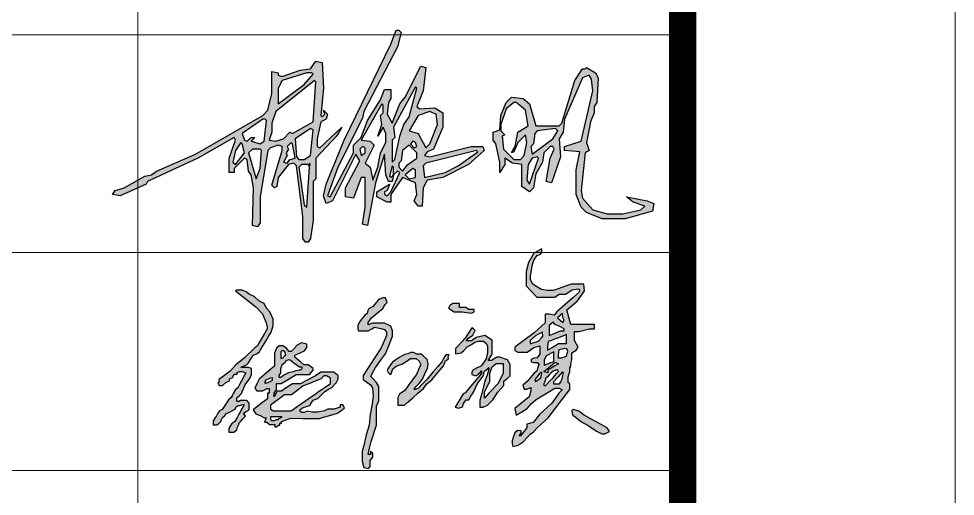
# Model space of a CAD drawing. Header units: millimetres. Extents: x 53009415 to 54059915, y 20499171 to 20796171.
# Drawn here: x 53622732 to 53639915, y 20547697 to 20556466 of the extents above; entities that cross this region are included whole.
import ezdxf

# ---------------------------------------------------------------- set-up
doc = ezdxf.new("R2010")
doc.units = ezdxf.units.MM
doc.header["$LTSCALE"] = 1000
doc.layers.add('PUB_TITLE', color=7, linetype='Continuous', lineweight=20)
doc.layers.add('ROAD', color=2, linetype='Continuous')

# ---------------------------------------------------------------- blocks, each defined once
blk = doc.blocks.new('a1')
at = {"layer": 'PUB_TITLE'}
for p, q in [((50499410, 18560730), (50505410, 18560730)), ((50499410, 18559930), (50505410, 18559930)), ((50499410, 18559130), (50505410, 18559130))]:
    blk.add_line(p, q, dxfattribs=at)
for points in [[(50422310, 18549330), (50506410, 18549330), (50506410, 18608730), (50422310, 18608730)], [(50499410, 18550330), (50505410, 18550330), (50505410, 18607730), (50499410, 18607730)]]:
    blk.add_lwpolyline(points, close=True, dxfattribs=at)
at = {"layer": 'PUB_TITLE', "const_width": 100}
blk.add_lwpolyline([(50424810, 18550330), (50505410, 18550330), (50505410, 18607730), (50424810, 18607730)], close=True, dxfattribs=at)
at = {"layer": 'PUB_TITLE'}
blk.add_lwpolyline([(50503410, 18556730), (50503410, 18562330)], dxfattribs=at)
blk = doc.blocks.new('A$C47DD32BA')
at = {"linetype": 'Continuous'}
h = blk.add_hatch(color=0, dxfattribs=at)
h.dxf.hatch_style = 1
h.paths.add_polyline_path([(179, 79), (165, 45), (163, 36), (165, 30), (170, 32), (188, 68), (191, 63), (180, 42), (180, 35), (186, 34), (192, 50), (195, 50), (195, 27), (193, 14), (197, 13), (203, 46), (210, 68), (211, 52), (213, 47), (216, 47), (217, 52), (215, 50), (214, 51), (216, 59), (217, 58), (217, 52), (220, 55), (222, 54), (215, 39), (212, 36), (210, 37), (210, 39), (212, 40), (214, 45), (204, 39), (204, 35), (212, 31), (215, 31), (215, 37), (224, 50), (234, 46), (235, 37), (233, 32), (236, 28), (239, 28), (240, 42), (243, 48), (255, 50), (275, 60), (287, 71), (286, 74), (277, 74), (245, 66), (241, 67), (243, 70), (248, 72), (255, 89), (255, 100), (249, 104), (237, 103), (235, 105), (240, 117), (242, 135), (238, 136), (226, 112), (222, 107), (216, 92), (212, 99), (213, 108), (215, 111), (215, 118), (210, 118), (207, 110), (197, 94), (192, 81), (186, 75), (186, 69), (168, 35), (166, 36), (174, 58), (193, 96), (194, 101), (220, 151), (223, 162), (221, 164), (219, 164), (215, 153)])
h.paths.add_polyline_path([(208, 107), (209, 106), (209, 100), (207, 98), (208, 91), (205, 82), (209, 89), (211, 84), (211, 77), (207, 69), (205, 58), (201, 48), (199, 58), (195, 61), (202, 75), (199, 78), (192, 79)], flags=16)
h.paths.add_polyline_path([(234, 120), (235, 119), (229, 97), (225, 91), (222, 82), (218, 64), (216, 62), (216, 79), (218, 81), (217, 89)], flags=16)
h.paths.add_polyline_path([(236, 98), (245, 101), (247, 100), (250, 99), (251, 91), (245, 76), (242, 73), (236, 84), (229, 86)], flags=16)
h.paths.add_polyline_path([(193, 74), (195, 73), (195, 69), (192, 67), (191, 72)], flags=16)
h.paths.add_polyline_path([(232, 78), (234, 77), (235, 74), (233, 73), (230, 76)], flags=16)
h.paths.add_polyline_path([(229, 75), (230, 74), (235, 69), (235, 65), (228, 60), (224, 55), (221, 58), (221, 61), (223, 63), (224, 71)], flags=16)
h.paths.add_polyline_path([(232, 57), (234, 56), (234, 50), (229, 49), (226, 52)], flags=16)
h.paths.add_polyline_path([(242, 61), (281, 71), (282, 70), (267, 59), (257, 54), (241, 50), (240, 59)], flags=16)
h = blk.add_hatch(color=0, dxfattribs=at)
h.dxf.hatch_style = 1
h.paths.add_polyline_path([(123, 115), (120, 102), (116, 98), (64, 68), (34, 55), (30, 52), (25, 51), (9, 42), (2, 40), (0, 37), (6, 36), (26, 45), (27, 47), (66, 65), (94, 81), (95, 79), (90, 65), (90, 54), (94, 54), (94, 57), (102, 65), (104, 64), (105, 55), (107, 52), (109, 42), (108, 13), (112, 12), (114, 15), (114, 35), (120, 71), (122, 73), (128, 75), (131, 74), (131, 71), (123, 44), (125, 42), (127, 43), (128, 50), (136, 60), (140, 61), (142, 59), (147, 20), (147, 3), (149, 0), (151, 0), (153, 3), (155, 17), (155, 47), (157, 49), (157, 65), (173, 82), (177, 89), (160, 73), (158, 74), (158, 80), (161, 93), (165, 95), (166, 99), (163, 102), (164, 99), (162, 97), (161, 98), (163, 119), (162, 139), (157, 140), (153, 134), (145, 133), (131, 128), (128, 129), (128, 131), (123, 132)])
h.paths.add_polyline_path([(128, 119), (131, 125), (150, 131), (154, 131), (155, 130), (148, 122), (128, 107)], flags=16)
h.paths.add_polyline_path([(156, 125), (157, 124), (155, 93), (139, 84), (137, 85), (132, 80), (126, 78), (121, 79), (123, 85), (123, 92), (126, 101)], flags=16)
h.paths.add_polyline_path([(118, 95), (119, 94), (117, 78), (114, 76), (107, 78), (110, 81), (107, 81), (104, 78), (102, 79), (100, 84), (116, 95)], flags=16)
h.paths.add_polyline_path([(153, 88), (155, 87), (153, 67), (148, 64), (144, 64), (142, 66), (141, 80)], flags=16)
h.paths.add_polyline_path([(138, 77), (139, 76), (141, 65), (137, 64), (135, 61), (132, 62), (135, 67), (134, 69), (136, 72), (135, 74)], flags=16)
h.paths.add_polyline_path([(114, 72), (115, 71), (114, 57), (111, 49), (105, 69), (108, 72)], flags=16)
h.paths.add_polyline_path([(99, 77), (100, 76), (102, 69), (95, 60), (93, 62), (95, 71)], flags=16)
h.paths.add_polyline_path([(146, 60), (151, 60), (152, 58), (150, 27), (148, 29), (144, 58)], flags=16)
h.paths.add_polyline_path([(152, 61), (153, 60), (152, 59)], flags=16)
h = blk.add_hatch(color=0, dxfattribs=at)
h.dxf.hatch_style = 1
h.paths.add_polyline_path([(322, 107), (317, 111), (308, 112), (304, 108), (300, 98), (299, 87), (294, 85), (294, 79), (296, 76), (299, 62), (299, 54), (303, 60), (303, 65), (309, 61), (316, 60), (316, 43), (322, 39), (325, 42), (327, 53), (332, 62), (333, 69), (338, 74), (340, 74), (341, 72), (338, 65), (335, 47), (339, 46), (346, 66), (345, 80), (348, 85), (349, 95), (363, 127), (368, 129), (370, 126), (371, 117), (362, 78), (349, 74), (349, 71), (361, 70), (358, 56), (358, 37), (362, 27), (366, 23), (378, 18), (396, 18), (417, 24), (418, 30), (413, 32), (397, 35), (402, 31), (411, 28), (408, 25), (394, 22), (382, 22), (371, 25), (363, 34), (362, 40), (365, 69), (368, 71), (366, 77), (369, 93), (372, 100), (372, 105), (374, 108), (375, 127), (373, 131), (366, 135), (365, 134), (363, 134), (357, 125), (347, 92), (345, 90), (327, 90)])
h.paths.add_polyline_path([(321, 90), (313, 85), (311, 74), (308, 69), (310, 70), (313, 77), (319, 83), (320, 77), (318, 67), (315, 64), (310, 64), (302, 72), (301, 82), (303, 83), (300, 86), (300, 91), (304, 103), (310, 108), (312, 108), (313, 107), (319, 102)], flags=16)
h.paths.add_polyline_path([(328, 86), (342, 88), (343, 87), (344, 86), (340, 80), (324, 68), (323, 74), (325, 76), (326, 84)], flags=16)
h.paths.add_polyline_path([(328, 66), (329, 65), (322, 45), (320, 48), (321, 60), (324, 65)], flags=16)
at = {"color": 0, "linetype": 'Continuous', "elevation": -2147483648}
for points in [[(219, 164), (221, 164), (223, 162), (220, 151), (194, 101), (193, 96), (174, 58), (166, 36), (168, 35), (186, 69), (186, 75), (192, 81), (197, 94), (207, 110), (210, 118), (215, 118), (215, 111), (213, 108), (212, 99), (216, 92), (222, 107), (226, 112), (238, 136), (242, 135), (240, 117), (235, 105), (237, 103), (249, 104), (255, 100), (255, 89), (248, 72), (243, 70), (241, 67), (245, 66), (277, 74), (286, 74), (287, 71), (275, 60), (255, 50), (243, 48), (240, 42), (239, 28), (236, 28), (233, 32), (235, 37), (234, 46), (224, 50), (215, 37), (215, 31), (212, 31), (204, 35), (204, 39), (214, 45), (212, 40), (210, 39), (210, 37), (212, 36), (215, 39), (222, 54), (220, 55), (217, 52), (216, 47), (213, 47), (211, 52), (210, 68), (203, 46), (197, 13), (193, 14), (195, 27), (195, 50), (192, 50), (186, 34), (180, 35), (180, 42), (191, 63), (188, 68), (170, 32), (165, 30), (163, 36), (165, 45), (179, 79), (215, 153), (219, 164)], [(157, 140), (162, 139), (163, 119), (161, 98), (162, 97), (164, 99), (163, 102), (166, 99), (165, 95), (161, 93), (158, 80), (158, 74), (160, 73), (177, 89), (173, 82), (157, 65), (157, 49), (155, 47), (155, 17), (153, 3), (151, 0), (149, 0), (147, 3), (147, 20), (142, 59), (140, 61), (136, 60), (128, 50), (127, 43), (125, 42), (123, 44), (131, 71), (131, 74), (128, 75), (122, 73), (120, 71), (114, 35), (114, 15), (112, 12), (108, 13), (109, 42), (107, 52), (105, 55), (104, 64), (102, 65), (94, 57), (94, 54), (90, 54), (90, 65), (95, 79), (94, 81), (66, 65), (27, 47), (26, 45), (6, 36), (0, 37), (2, 40), (9, 42), (25, 51), (30, 52), (34, 55), (64, 68), (116, 98), (120, 102), (123, 115), (123, 132), (128, 131), (128, 129), (131, 128), (145, 133), (153, 134), (157, 140)], [(155, 130), (154, 131), (150, 131), (131, 125), (128, 119), (128, 107), (148, 122), (155, 130)], [(363, 134), (365, 134), (366, 135), (373, 131), (375, 127), (374, 108), (372, 105), (372, 100), (369, 93), (366, 77), (368, 71), (365, 69), (362, 40), (363, 34), (371, 25), (382, 22), (394, 22), (408, 25), (411, 28), (402, 31), (397, 35), (413, 32), (418, 30), (417, 24), (396, 18), (378, 18), (366, 23), (362, 27), (358, 37), (358, 56), (361, 70), (349, 71), (349, 74), (362, 78), (371, 117), (370, 126), (368, 129), (363, 127), (349, 95), (348, 85), (345, 80), (346, 66), (339, 46), (335, 47), (338, 65), (341, 72), (340, 74), (338, 74), (333, 69), (332, 62), (327, 53), (325, 42), (322, 39), (316, 43), (316, 60), (309, 61), (303, 65), (303, 60), (299, 54), (299, 62), (296, 76), (294, 79), (294, 85), (299, 87), (300, 98), (304, 108), (308, 112), (317, 111), (322, 107), (327, 90), (345, 90), (347, 92), (357, 125), (363, 134)], [(157, 124), (156, 125), (126, 101), (123, 92), (123, 85), (121, 79), (126, 78), (132, 80), (137, 85), (139, 84), (155, 93), (157, 124)], [(235, 119), (234, 120), (217, 89), (218, 81), (216, 79), (216, 62), (218, 64), (222, 82), (225, 91), (229, 97), (235, 119)], [(209, 106), (208, 107), (192, 79), (199, 78), (202, 75), (195, 61), (199, 58), (201, 48), (205, 58), (207, 69), (211, 77), (211, 84), (209, 89), (205, 82), (208, 91), (207, 98), (209, 100), (209, 106)], [(313, 107), (312, 108), (310, 108), (304, 103), (300, 91), (300, 86), (303, 83), (301, 82), (302, 72), (310, 64), (315, 64), (318, 67), (320, 77), (319, 83), (313, 77), (310, 70), (308, 69), (311, 74), (313, 85), (321, 90), (319, 102), (313, 107)], [(119, 94), (118, 95), (116, 95), (100, 84), (102, 79), (104, 78), (107, 81), (110, 81), (107, 78), (114, 76), (117, 78), (119, 94)], [(247, 100), (245, 101), (236, 98), (229, 86), (236, 84), (242, 73), (245, 76), (251, 91), (250, 99), (247, 100)], [(155, 87), (153, 88), (141, 80), (142, 66), (144, 64), (148, 64), (153, 67), (155, 87)], [(343, 87), (342, 88), (328, 86), (326, 84), (325, 76), (323, 74), (324, 68), (340, 80), (344, 86), (343, 87)], [(100, 76), (99, 77), (95, 71), (93, 62), (95, 60), (102, 69), (100, 76)], [(139, 76), (138, 77), (135, 74), (136, 72), (134, 69), (135, 67), (132, 62), (135, 61), (137, 64), (141, 65), (139, 76)], [(195, 73), (193, 74), (191, 72), (192, 67), (195, 69), (195, 73)], [(230, 74), (229, 75), (224, 71), (223, 63), (221, 61), (221, 58), (224, 55), (228, 60), (235, 65), (235, 69), (230, 74)], [(234, 77), (232, 78), (230, 76), (233, 73), (235, 74), (234, 77)], [(115, 71), (114, 72), (108, 72), (105, 69), (111, 49), (114, 57), (115, 71)], [(282, 70), (281, 71), (242, 61), (240, 59), (241, 50), (257, 54), (267, 59), (282, 70)], [(329, 65), (328, 66), (324, 65), (321, 60), (320, 48), (322, 45), (329, 65)], [(152, 58), (151, 60), (146, 60), (144, 58), (148, 29), (150, 27), (152, 58)], [(153, 60), (152, 61), (152, 59), (153, 60)], [(217, 58), (216, 59), (214, 51), (215, 50), (217, 52), (217, 58)], [(234, 56), (232, 57), (226, 52), (229, 49), (234, 50), (234, 56)]]:
    blk.add_lwpolyline(points, dxfattribs=at)
blk = doc.blocks.new('ASDQWEQWE')
h = blk.add_hatch(color=256)
h.dxf.hatch_style = 1
h.paths.add_polyline_path([(-42173, 98013), (-41742, 98128), (-41742, 97946), (-41742, 97524), (-41924, 97246), (-42190, 97231), (-42383, 97134), (-42383, 96965), (-42208, 96899), (-41912, 96899), (-41810, 96766), (-41882, 96537), (-41969, 96262), (-42160, 96133), (-42450, 95783), (-42673, 95514), (-42993, 95244), (-42897, 94943), (-42697, 94943), (-42390, 95063), (-42390, 94822), (-42510, 94388), (-43566, 93531), (-43482, 93034), (-43060, 93282), (-42655, 93519), (-42348, 93885), (-42004, 94186), (-41441, 94526), (-40960, 94817), (-40628, 95017), (-40313, 95017), (-40090, 94912), (-40319, 94671), (-40868, 93911), (-41761, 93094), (-42224, 92505), (-42688, 92380), (-42688, 92110), (-43148, 91533), (-43242, 91533), (-43110, 91716), (-43110, 91890), (-43383, 91917), (-43573, 91754), (-43690, 91401), (-43776, 91145), (-43776, 90926), (-43717, 90729), (-43337, 90839), (-42950, 91082), (-42643, 91431), (-42457, 91641), (-42206, 91818), (-41902, 92125), (-41137, 92846), (-40566, 93586), (-40102, 94188), (-39535, 94923), (-39535, 95342), (-39655, 95451), (-39655, 95845), (-39545, 96254), (-39545, 96527), (-39454, 96637), (-39454, 96800), (-39381, 97092), (-39381, 97413), (-39381, 97608), (-39077, 97802), (-38926, 98026), (-39184, 98525), (-39184, 98972), (-39184, 99176), (-38844, 99176), (-38086, 99389), (-37736, 99389), (-37736, 99710), (-38387, 99710), (-39125, 99710), (-39465, 99710), (-39611, 100234), (-39764, 100785), (-39349, 101127), (-38977, 101433), (-38610, 101953), (-38463, 102161), (-38506, 102650), (-38829, 102650), (-39078, 102650), (-39414, 102650), (-39846, 102504), (-40392, 102320), (-40757, 102197), (-41180, 102197), (-41625, 102267), (-41912, 102443), (-42258, 102657), (-42411, 102979), (-42411, 103265), (-42344, 103692), (-42294, 104011), (-42177, 104417), (-42074, 104580), (-41923, 104759), (-41686, 104867), (-41609, 104966), (-41601, 105136), (-41585, 105251), (-42176, 104948), (-42570, 104251), (-42752, 103585), (-42752, 102949), (-42752, 102540), (-42433, 102206), (-41946, 101697), (-41388, 101697), (-40645, 101697), (-40312, 101934), (-39857, 101934), (-39357, 102252), (-38916, 102313), (-38834, 102264), (-38834, 102163), (-38911, 102029), (-39325, 101663), (-39690, 101341), (-40498, 100627), (-40687, 100385), (-41046, 100463), (-41346, 100463), (-41346, 100038), (-41346, 99810), (-42164, 99087), (-43574, 98022), (-43574, 97783), (-43344, 97677), (-42672, 97677)])
h.paths.add_polyline_path([(-42436, 98282), (-42436, 98534), (-42036, 98902), (-41531, 99134), (-41518, 98851), (-41626, 98724), (-41827, 98485), (-42215, 98356)], flags=16)
h.paths.add_polyline_path([(-41186, 98085), (-41120, 98455), (-40886, 98528), (-40661, 98615), (-40441, 98700), (-40118, 98825), (-39781, 98956), (-39781, 98771), (-39781, 98294), (-39955, 98294), (-40357, 98294), (-40837, 98009), (-41186, 97802)], flags=16)
h.paths.add_polyline_path([(-41266, 97407), (-40703, 97689), (-40703, 97302), (-40703, 96985), (-41424, 96722), (-41424, 97091)], flags=16)
h.paths.add_polyline_path([(-41057, 98882), (-41057, 99019), (-41057, 99618), (-40763, 99881), (-40607, 99708), (-40279, 99544), (-39963, 99387), (-39963, 99223), (-40214, 99223), (-40563, 99082)], flags=16)
h.paths.add_polyline_path([(-41606, 96189), (-41580, 96146), (-41603, 95987), (-41674, 95803), (-41858, 95625), (-42062, 95517), (-42106, 95659), (-41960, 95835), (-41779, 96053)], flags=16)
h.paths.add_polyline_path([(-40964, 96643), (-40605, 96927), (-40366, 96800), (-40626, 96654), (-40897, 96501), (-41145, 96360), (-41145, 96147), (-41449, 96259)], flags=16)
h.paths.add_polyline_path([(-40354, 97834), (-40105, 97897), (-39923, 97946), (-39750, 97916), (-39692, 97741), (-39742, 97557), (-39791, 97375), (-39921, 97324), (-40135, 97239), (-40382, 97239), (-40382, 97475)], flags=16)
h.paths.add_polyline_path([(-40771, 96276), (-40591, 96348), (-40416, 96348), (-40362, 96249), (-40504, 96112), (-40627, 95956), (-40792, 95750), (-41001, 95550), (-41209, 95350), (-41318, 95213), (-41422, 95213), (-41472, 95283), (-41369, 95488), (-41296, 95757), (-41211, 95836), (-41056, 95991), (-40901, 96146)], flags=16)
h.paths.add_polyline_path([(-40441, 100190), (-40084, 100513), (-40051, 100224), (-39977, 100076), (-39977, 99949), (-40085, 99876), (-40266, 100036)], flags=16)
h.paths.add_polyline_path([(-40062, 96220), (-39992, 96139), (-40041, 95956), (-40124, 95644), (-40205, 95493), (-40282, 95349), (-40483, 95343), (-40724, 95336), (-40724, 95487), (-40390, 95856)], flags=16)
h = blk.add_hatch(color=256)
h.dxf.hatch_style = 1
h.paths.add_polyline_path([(-62573, 100987), (-62086, 100491), (-61813, 99832), (-61761, 99515), (-61761, 99370), (-61939, 99034), (-62116, 98733), (-62289, 98439), (-62489, 98099), (-62620, 98017), (-63413, 97248), (-64053, 96739), (-64460, 96274), (-64945, 95913), (-65292, 95656), (-65292, 95422), (-65371, 95422), (-65266, 95225), (-65024, 95225), (-64775, 95435), (-64519, 95560), (-64519, 95704), (-64257, 95809), (-64246, 95908), (-64147, 96056), (-63958, 96056), (-63958, 96179), (-63781, 96240), (-63575, 96240), (-63432, 96191), (-63317, 96152), (-63399, 96056), (-63489, 95834), (-63781, 95294), (-63910, 95057), (-64069, 94920), (-64238, 94620), (-64326, 94463), (-64403, 94326), (-64575, 94159), (-64950, 93591), (-65041, 93452), (-65242, 93349), (-65377, 93184), (-65464, 92987), (-65599, 92827), (-65706, 92621), (-65706, 92490), (-65706, 92326), (-65455, 92326), (-65295, 92416), (-65151, 92564), (-65090, 92712), (-65020, 92879), (-64868, 93024), (-64728, 93157), (-64510, 93271), (-64253, 93405), (-64094, 93488), (-64021, 93653), (-63881, 93743), (-63745, 93743), (-63610, 93788), (-63512, 93821), (-63437, 93821), (-63515, 93677), (-63626, 93474), (-63741, 93263), (-63827, 93105), (-63957, 92870), (-64121, 92571), (-64345, 92429), (-64465, 92236), (-64574, 92060), (-64574, 91791), (-64405, 91791), (-64199, 91791), (-63987, 91957), (-63914, 92156), (-63863, 92295), (-63797, 92475), (-63668, 92614), (-63551, 92741), (-63427, 92875), (-63343, 92966), (-63475, 93185), (-63290, 93304), (-63073, 93443), (-63073, 93930), (-63249, 94129), (-63448, 94129), (-63703, 94128), (-63811, 94034), (-63965, 94034), (-63965, 94148), (-63965, 94303), (-63784, 94484), (-63639, 94629), (-63461, 95042), (-63364, 95267), (-63008, 95780), (-62906, 96053), (-62906, 96277), (-62906, 96462), (-63113, 96534), (-63324, 96534), (-63581, 96534), (-63682, 96534), (-63598, 96597), (-63265, 96732), (-63121, 96888), (-62893, 97248), (-62764, 97451), (-62535, 97534), (-62324, 97665), (-62202, 97884), (-61851, 98478), (-61646, 98826), (-61464, 99133), (-61298, 99597), (-61298, 100102), (-61555, 100624), (-61818, 100934), (-61980, 101244), (-62371, 101439), (-62708, 101763), (-63079, 101918), (-63288, 102087), (-63592, 102228), (-63862, 102228), (-63990, 102228), (-64073, 102160)])
h = blk.add_hatch(color=256)
h.dxf.hatch_style = 1
h.paths.add_polyline_path([(-53568, 101540), (-53734, 101333), (-53992, 101010), (-54345, 100830), (-54410, 100509), (-54586, 100374), (-54892, 99996), (-55099, 99639), (-55099, 99416), (-55037, 99240), (-54576, 99240), (-54327, 99240), (-54078, 99383), (-53875, 99500), (-53400, 99399), (-53126, 99341), (-52990, 99130), (-52990, 98897), (-53373, 97990), (-53839, 97275), (-54708, 95943), (-54708, 95655), (-54156, 95279), (-54022, 95044), (-53978, 94446), (-54057, 93730), (-54198, 93092), (-54256, 92295), (-54481, 91590), (-54666, 90823), (-54776, 90365), (-54776, 89660), (-54657, 89208), (-54314, 89116), (-54188, 89259), (-54188, 89509), (-54188, 89702), (-53988, 89953), (-53988, 90229), (-54155, 90363), (-54172, 90154), (-54331, 90154), (-54230, 90605), (-54119, 91104), (-53714, 92295), (-53714, 93712), (-53544, 94083), (-53544, 94581), (-53544, 95147), (-53713, 95451), (-53992, 95740), (-54136, 95890), (-54008, 96137), (-53797, 96547), (-53357, 97144), (-53066, 97539), (-52791, 98216), (-52539, 98839), (-52539, 99230), (-52681, 99585), (-53130, 99791), (-53628, 99791), (-54026, 99791), (-54338, 99665), (-54338, 99834), (-54085, 100197), (-53662, 100551), (-53270, 100880), (-53088, 101168), (-52948, 101309), (-53056, 101647), (-53238, 101647)])
h = blk.add_hatch(color=256)
h.dxf.hatch_style = 1
h.paths.add_polyline_path([(-46752, 100532), (-46548, 100639), (-46548, 100808), (-46966, 100808), (-47152, 100941), (-47428, 100941), (-47623, 100941), (-47623, 101234), (-47890, 101234), (-48121, 101234), (-48344, 101083), (-48450, 100897), (-48024, 100639), (-47428, 100639)])
h.paths.add_polyline_path([(-47060, 98052), (-46764, 98238), (-46502, 98402), (-46253, 98485), (-45883, 98485), (-45681, 98300), (-45574, 98129), (-45574, 97876), (-45574, 97633), (-45675, 97182), (-45877, 96895), (-46058, 96639), (-46328, 96507), (-46657, 96345), (-46717, 96179), (-46717, 96038), (-46513, 95942), (-46354, 95942), (-46252, 96044), (-46119, 96177), (-46011, 96284), (-46011, 96095), (-46286, 95772), (-46554, 95457), (-46819, 95146), (-47216, 94680), (-47357, 94616), (-47442, 94474), (-47608, 94197), (-47727, 94000), (-47876, 93751), (-47951, 93626), (-47708, 93551), (-47425, 93659), (-47334, 93885), (-47153, 94157), (-46944, 94157), (-46808, 94446), (-46621, 94672), (-46456, 95051), (-46320, 95367), (-45898, 95896), (-45831, 96176), (-45802, 96296), (-45657, 96353), (-45554, 96460), (-45477, 96539), (-45477, 96421), (-45600, 95988), (-45760, 95612), (-45854, 95239), (-46004, 94645), (-46140, 94109), (-46140, 93622), (-45908, 93622), (-45572, 93786), (-45190, 94158), (-44818, 94739), (-44372, 95212), (-44372, 95548), (-44145, 95739), (-43913, 95933), (-43913, 96756), (-44117, 97113), (-44672, 97312), (-44890, 97312), (-45290, 97067), (-45535, 97067), (-45235, 97521), (-45235, 97948), (-45235, 98548), (-45763, 98879), (-46408, 98742), (-46763, 98497), (-47144, 98497), (-46972, 98697), (-46663, 98906), (-46490, 99260), (-46599, 99387), (-46730, 99454), (-46945, 99123), (-47224, 98693), (-47740, 98143), (-47934, 97935), (-47934, 97739), (-47934, 97554), (-47510, 97616), (-47319, 97801)])
h.paths.add_polyline_path([(-45247, 96587), (-44934, 96825), (-44429, 96825), (-44429, 96513), (-44429, 96112), (-44830, 95339), (-45455, 94670), (-45802, 94299), (-45802, 94730), (-45395, 95547), (-45395, 96127)], flags=16)
h = blk.add_hatch(color=256)
h.dxf.hatch_style = 1
h.paths.add_polyline_path([(-58639, 96023), (-58364, 96351), (-58364, 96465), (-58737, 96730), (-59046, 96730), (-59299, 96948), (-59544, 97160), (-59713, 97305), (-59713, 97452), (-59333, 97613), (-59002, 97753), (-58829, 98002), (-58829, 98254), (-59235, 98341), (-59543, 98176), (-59851, 97857), (-59992, 97712), (-60126, 97712), (-60324, 97967), (-60599, 98121), (-60863, 98121), (-61072, 97956), (-61215, 97583), (-61215, 97121), (-61215, 96648), (-61457, 96439), (-61999, 95972), (-62343, 95675), (-62480, 95384), (-62656, 95011), (-62513, 94823), (-62095, 94823), (-61743, 94999), (-61600, 94999), (-61600, 94647), (-61733, 94647), (-61733, 94248), (-61931, 94094), (-62132, 93938), (-62342, 93774), (-62631, 93550), (-62776, 93437), (-62569, 93149), (-62272, 93006), (-61935, 92843), (-61821, 92843), (-61942, 92522), (-61777, 92522), (-61574, 92356), (-61348, 92356), (-61194, 92356), (-61194, 92181), (-61040, 92181), (-60919, 92313), (-60809, 92313), (-60809, 92445), (-60699, 92445), (-60699, 92566), (-60281, 92720), (-60006, 92821), (-59122, 92795), (-58426, 92795), (-57919, 92795), (-57514, 92912), (-56917, 93096), (-56585, 93198), (-56249, 93441), (-56069, 93571), (-56204, 93797), (-56383, 93797), (-56383, 93619), (-56839, 93475), (-57307, 93475), (-57544, 93359), (-58052, 93257), (-58466, 93257), (-58783, 93327), (-59036, 93229), (-59212, 93229), (-59331, 93306), (-59331, 93468), (-59113, 93601), (-58621, 93756), (-58516, 93917), (-58368, 94144), (-58038, 94269), (-57763, 94536), (-57521, 94772), (-57194, 94964), (-56996, 95081), (-56680, 95409), (-56526, 95704), (-56526, 95943), (-56680, 96062), (-56845, 96189), (-57067, 96189), (-57446, 96189), (-57812, 96189), (-58193, 95939), (-58922, 95550), (-59292, 95353), (-59896, 95353), (-60349, 95041), (-60694, 94803), (-61016, 94803), (-61243, 94385), (-61243, 94656), (-61073, 94928), (-61073, 95176), (-61073, 95369), (-60722, 95369), (-60145, 95708), (-59609, 96023), (-59126, 96023)])
h.paths.add_polyline_path([(-59268, 96364), (-59412, 96364), (-59621, 96309), (-59744, 96277), (-60153, 96170), (-60355, 96074), (-60558, 95977), (-60734, 95829), (-60886, 95829), (-60886, 95958), (-60771, 96157), (-60771, 96439), (-60678, 96707), (-60581, 96785), (-60438, 96901), (-60368, 97025), (-60160, 97113), (-60070, 97075), (-59915, 96962), (-59782, 96865), (-59546, 96693), (-59374, 96568), (-59180, 96568), (-59180, 96471)], flags=16)
h.paths.add_polyline_path([(-58229, 95535), (-57794, 95705), (-57600, 95922), (-57406, 95922), (-57109, 95753), (-57109, 95365), (-57484, 95105), (-57705, 94951), (-57896, 94819), (-58224, 94591), (-58563, 94356), (-58908, 94117), (-59222, 93899), (-59512, 93698), (-59947, 93395), (-60017, 93347), (-60189, 93347), (-60758, 93347), (-61314, 93347), (-61512, 93504), (-61512, 93783), (-61242, 93977), (-60975, 94169), (-60479, 94526), (-59974, 94526), (-59669, 94762), (-59109, 95193), (-58700, 95352)], flags=16)
h.paths.add_polyline_path([(-60384, 97468), (-60476, 97404), (-60524, 97337), (-60583, 97256), (-60737, 97201), (-60737, 97296), (-60737, 97495), (-60737, 97689), (-60678, 97766), (-60560, 97766), (-60461, 97689)], flags=16)
h.paths.add_polyline_path([(-61392, 95811), (-61392, 95722), (-61373, 95580), (-61612, 95474), (-61798, 95392), (-61930, 95392), (-61856, 95639), (-61644, 95718), (-61492, 95774)], flags=16)
h.paths.add_polyline_path([(-60708, 92945), (-60708, 92868), (-60838, 92806), (-60932, 92760), (-60932, 92695), (-61098, 92695), (-61233, 92618), (-61329, 92618), (-61387, 92608), (-61479, 92705), (-61479, 92878), (-61479, 92945), (-61271, 92945), (-61011, 92945), (-60809, 92945)], flags=16)
h = blk.add_hatch(color=256)
h.dxf.hatch_style = 1
h.paths.add_polyline_path([(-50481, 96759), (-50619, 96431), (-50786, 96035), (-51103, 95602), (-51368, 95241), (-51649, 94856), (-52045, 94583), (-52166, 94341), (-52166, 94082), (-52166, 93780), (-51682, 93780), (-51423, 94004), (-51054, 94323), (-50683, 94645), (-50282, 94992), (-50040, 95343), (-49652, 95645), (-49315, 96059), (-49081, 96347), (-48817, 96671), (-48667, 97035), (-48442, 97182), (-48466, 97317), (-48394, 97477), (-48506, 97477), (-48646, 97477), (-48727, 97331), (-48828, 97151), (-48935, 96959), (-49227, 96624), (-49588, 96209), (-49995, 95682), (-50345, 95336), (-50652, 95032), (-50929, 94895), (-50929, 95007), (-50820, 95156), (-50593, 95363), (-50335, 95737), (-50144, 96142), (-49994, 96461), (-49930, 96787), (-50012, 97133), (-50311, 97399), (-50453, 97524), (-50756, 97524), (-51004, 97636), (-51208, 97636), (-51422, 97541), (-51639, 97497), (-51891, 97371), (-52073, 97280), (-52544, 96922), (-52670, 96756), (-52817, 96561), (-52898, 96454), (-52935, 96322), (-52857, 96165), (-52751, 96043), (-52675, 96031), (-52650, 96077), (-52529, 96448), (-52278, 96629), (-51863, 96785), (-51483, 97035), (-51219, 97209), (-50818, 97209), (-50593, 97009)])
h = blk.add_hatch(color=256)
h.dxf.hatch_style = 1
h.paths.add_polyline_path([(-37867, 92692), (-38496, 93038), (-38886, 93341), (-39256, 93462), (-39377, 93367), (-39371, 93179), (-39323, 93044), (-39139, 92928), (-38672, 92553), (-38185, 92273), (-37585, 91853), (-37194, 91681), (-36963, 91658), (-36621, 91847), (-36784, 92105), (-37011, 92221)])
for points in [[(-41585, 105251), (-42176, 104948), (-42570, 104251), (-42752, 103585), (-42752, 102949), (-42752, 102540), (-42433, 102206), (-41946, 101697), (-41388, 101697), (-40645, 101697), (-40312, 101934), (-39857, 101934), (-39357, 102252), (-38916, 102313), (-38834, 102264), (-38834, 102163), (-38911, 102029), (-39325, 101663), (-39690, 101341), (-40498, 100627), (-40687, 100385), (-41046, 100463), (-41346, 100463), (-41346, 100038), (-41346, 99810), (-42164, 99087), (-43574, 98022), (-43574, 97783), (-43344, 97677), (-42672, 97677), (-42173, 98013), (-41742, 98128), (-41742, 97946), (-41742, 97524), (-41924, 97246), (-42190, 97231), (-42383, 97134), (-42383, 96965), (-42208, 96899), (-41912, 96899), (-41810, 96766), (-41882, 96537), (-41969, 96262), (-42160, 96133), (-42450, 95783), (-42673, 95514), (-42993, 95244), (-42897, 94943), (-42697, 94943), (-42390, 95063), (-42390, 94822), (-42510, 94388), (-43566, 93531), (-43482, 93034), (-43060, 93282), (-42655, 93519), (-42348, 93885), (-42004, 94186), (-41441, 94526), (-40960, 94817), (-40628, 95017), (-40313, 95017), (-40090, 94912), (-40319, 94671), (-40868, 93911), (-41761, 93094), (-42224, 92505), (-42688, 92380), (-42688, 92110), (-43148, 91533), (-43242, 91533), (-43110, 91716), (-43110, 91890), (-43383, 91917), (-43573, 91754), (-43690, 91401), (-43776, 91145), (-43776, 90926), (-43717, 90729), (-43337, 90839), (-42950, 91082), (-42643, 91431), (-42457, 91641), (-42206, 91818), (-41902, 92125), (-41137, 92846), (-40566, 93586), (-40102, 94188), (-39535, 94923), (-39535, 95342), (-39655, 95451), (-39655, 95845), (-39545, 96254), (-39545, 96527), (-39454, 96637), (-39454, 96800), (-39381, 97092), (-39381, 97413), (-39381, 97608), (-39077, 97802), (-38926, 98026), (-39184, 98525), (-39184, 98972), (-39184, 99176), (-38844, 99176), (-38086, 99389), (-37736, 99389), (-37736, 99710), (-38387, 99710), (-39125, 99710), (-39465, 99710), (-39611, 100234), (-39764, 100785), (-39349, 101127), (-38977, 101433), (-38610, 101953), (-38463, 102161), (-38506, 102650), (-38829, 102650), (-39078, 102650), (-39414, 102650), (-39846, 102504), (-40392, 102320), (-40757, 102197), (-41180, 102197), (-41625, 102267), (-41912, 102443), (-42258, 102657), (-42411, 102979), (-42411, 103265), (-42344, 103692), (-42294, 104011), (-42177, 104417), (-42074, 104580), (-41923, 104759), (-41686, 104867), (-41609, 104966), (-41601, 105136), (-41585, 105251)], [(-64073, 102160), (-62573, 100987), (-62086, 100491), (-61813, 99832), (-61761, 99515), (-61761, 99370), (-61939, 99034), (-62116, 98733), (-62289, 98439), (-62489, 98099), (-62620, 98017), (-63413, 97248), (-64053, 96739), (-64460, 96274), (-64945, 95913), (-65292, 95656), (-65292, 95422), (-65371, 95422), (-65266, 95225), (-65024, 95225), (-64775, 95435), (-64519, 95560), (-64519, 95704), (-64257, 95809), (-64246, 95908), (-64147, 96056), (-63958, 96056), (-63958, 96179), (-63781, 96240), (-63575, 96240), (-63432, 96191), (-63317, 96152), (-63399, 96056), (-63489, 95834), (-63781, 95294), (-63910, 95057), (-64069, 94920), (-64238, 94620), (-64326, 94463), (-64403, 94326), (-64575, 94159), (-64950, 93591), (-65041, 93452), (-65242, 93349), (-65377, 93184), (-65464, 92987), (-65599, 92827), (-65706, 92621), (-65706, 92490), (-65706, 92326), (-65455, 92326), (-65295, 92416), (-65151, 92564), (-65090, 92712), (-65020, 92879), (-64868, 93024), (-64728, 93157), (-64510, 93271), (-64253, 93405), (-64094, 93488), (-64021, 93653), (-63881, 93743), (-63745, 93743), (-63610, 93788), (-63512, 93821), (-63437, 93821), (-63515, 93677), (-63626, 93474), (-63741, 93263), (-63827, 93105), (-63957, 92870), (-64121, 92571), (-64345, 92429), (-64465, 92236), (-64574, 92060), (-64574, 91791), (-64405, 91791), (-64199, 91791), (-63987, 91957), (-63914, 92156), (-63863, 92295), (-63797, 92475), (-63668, 92614), (-63551, 92741), (-63427, 92875), (-63343, 92966), (-63475, 93185), (-63290, 93304), (-63073, 93443), (-63073, 93930), (-63249, 94129), (-63448, 94129), (-63703, 94128), (-63811, 94034), (-63965, 94034), (-63965, 94148), (-63965, 94303), (-63784, 94484), (-63639, 94629), (-63461, 95042), (-63364, 95267), (-63008, 95780), (-62906, 96053), (-62906, 96277), (-62906, 96462), (-63113, 96534), (-63324, 96534), (-63581, 96534), (-63682, 96534), (-63598, 96597), (-63265, 96732), (-63121, 96888), (-62893, 97248), (-62764, 97451), (-62535, 97534), (-62324, 97665), (-62202, 97884), (-61851, 98478), (-61646, 98826), (-61464, 99133), (-61298, 99597), (-61298, 100102), (-61555, 100624), (-61818, 100934), (-61980, 101244), (-62371, 101439), (-62708, 101763), (-63079, 101918), (-63288, 102087), (-63592, 102228), (-63862, 102228), (-63990, 102228), (-64073, 102160)], [(-52948, 101309), (-53056, 101647), (-53238, 101647), (-53568, 101540), (-53734, 101333), (-53992, 101010), (-54345, 100830), (-54410, 100509), (-54586, 100374), (-54892, 99996), (-55099, 99639), (-55099, 99416), (-55037, 99240), (-54576, 99240), (-54327, 99240), (-54078, 99383), (-53875, 99500), (-53400, 99399), (-53126, 99341), (-52990, 99130), (-52990, 98897), (-53373, 97990), (-53839, 97275), (-54708, 95943), (-54708, 95655), (-54156, 95279), (-54022, 95044), (-53978, 94446), (-54057, 93730), (-54198, 93092), (-54256, 92295), (-54481, 91590), (-54666, 90823), (-54776, 90365), (-54776, 89660), (-54657, 89208), (-54314, 89116), (-54188, 89259), (-54188, 89509), (-54188, 89702), (-53988, 89953), (-53988, 90229), (-54155, 90363), (-54172, 90154), (-54331, 90154), (-54230, 90605), (-54119, 91104), (-53714, 92295), (-53714, 93712), (-53544, 94083), (-53544, 94581), (-53544, 95147), (-53713, 95451), (-53992, 95740), (-54136, 95890), (-54008, 96137), (-53797, 96547), (-53357, 97144), (-53066, 97539), (-52791, 98216), (-52539, 98839), (-52539, 99230), (-52681, 99585), (-53130, 99791), (-53628, 99791), (-54026, 99791), (-54338, 99665), (-54338, 99834), (-54085, 100197), (-53662, 100551), (-53270, 100880), (-53088, 101168), (-52948, 101309)], [(-48450, 100897), (-48024, 100639), (-47428, 100639), (-46752, 100532), (-46548, 100639), (-46548, 100808), (-46966, 100808), (-47152, 100941), (-47428, 100941), (-47623, 100941), (-47623, 101234), (-47890, 101234), (-48121, 101234), (-48344, 101083), (-48450, 100897)], [(-40084, 100513), (-40441, 100190), (-40266, 100036), (-40085, 99876), (-39977, 99949), (-39977, 100076), (-40051, 100224), (-40084, 100513)], [(-40763, 99881), (-41057, 99618), (-41057, 99019), (-41057, 98882), (-40563, 99082), (-40214, 99223), (-39963, 99223), (-39963, 99387), (-40279, 99544), (-40607, 99708), (-40763, 99881)], [(-40831, 99820), (-40831, 99820)], [(-46730, 99454), (-46945, 99123), (-47224, 98693), (-47740, 98143), (-47934, 97935), (-47934, 97739), (-47934, 97554), (-47510, 97616), (-47319, 97801), (-47060, 98052), (-46764, 98238), (-46502, 98402), (-46253, 98485), (-45883, 98485), (-45681, 98300), (-45574, 98129), (-45574, 97876), (-45574, 97633), (-45675, 97182), (-45877, 96895), (-46058, 96639), (-46328, 96507), (-46657, 96345), (-46717, 96179), (-46717, 96038), (-46513, 95942), (-46354, 95942), (-46252, 96044), (-46119, 96177), (-46011, 96284), (-46011, 96095), (-46286, 95772), (-46554, 95457), (-46819, 95146), (-47216, 94680), (-47357, 94616), (-47442, 94474), (-47608, 94197), (-47727, 94000), (-47876, 93751), (-47951, 93626), (-47708, 93551), (-47425, 93659), (-47334, 93885), (-47153, 94157), (-46944, 94157), (-46808, 94446), (-46621, 94672), (-46456, 95051), (-46320, 95367), (-45898, 95896), (-45831, 96176), (-45802, 96296), (-45657, 96353), (-45554, 96460), (-45477, 96539), (-45477, 96421), (-45600, 95988), (-45760, 95612), (-45854, 95239), (-46004, 94645), (-46140, 94109), (-46140, 93622), (-45908, 93622), (-45572, 93786), (-45190, 94158), (-44818, 94739), (-44372, 95212), (-44372, 95548), (-44145, 95739), (-43913, 95933), (-43913, 96756), (-44117, 97113), (-44672, 97312), (-44890, 97312), (-45290, 97067), (-45535, 97067), (-45235, 97521), (-45235, 97948), (-45235, 98548), (-45763, 98879), (-46408, 98742), (-46763, 98497), (-47144, 98497), (-46972, 98697), (-46663, 98906), (-46490, 99260), (-46599, 99387), (-46730, 99454)], [(-41531, 99134), (-42036, 98902), (-42436, 98534), (-42436, 98282), (-42215, 98356), (-41827, 98485), (-41626, 98724), (-41518, 98851), (-41531, 99134)], [(-59235, 98341), (-59543, 98176), (-59851, 97857), (-59992, 97712), (-60126, 97712), (-60324, 97967), (-60599, 98121), (-60863, 98121), (-61072, 97956), (-61215, 97583), (-61215, 97121), (-61215, 96648), (-61457, 96439), (-61999, 95972), (-62343, 95675), (-62480, 95384), (-62656, 95011), (-62513, 94823), (-62095, 94823), (-61743, 94999), (-61600, 94999), (-61600, 94647), (-61733, 94647), (-61733, 94248), (-61931, 94094), (-62132, 93938), (-62342, 93774), (-62631, 93550), (-62776, 93437), (-62569, 93149), (-62272, 93006), (-61935, 92843), (-61821, 92843), (-61942, 92522), (-61777, 92522), (-61574, 92356), (-61574, 92356), (-61348, 92356), (-61194, 92356), (-61194, 92181), (-61040, 92181), (-60919, 92313), (-60809, 92313), (-60809, 92445), (-60699, 92445), (-60699, 92566), (-60281, 92720), (-60006, 92821), (-59122, 92795), (-58426, 92795), (-57919, 92795), (-57514, 92912), (-56917, 93096), (-56585, 93198), (-56249, 93441), (-56069, 93571), (-56204, 93797), (-56383, 93797), (-56383, 93619), (-56839, 93475), (-57307, 93475), (-57544, 93359), (-58052, 93257), (-58466, 93257), (-58783, 93327), (-59036, 93229), (-59212, 93229), (-59331, 93306), (-59331, 93468), (-59113, 93601), (-58621, 93756), (-58516, 93917), (-58368, 94144), (-58038, 94269), (-57763, 94536), (-57521, 94772), (-57194, 94964), (-56996, 95081), (-56680, 95409), (-56526, 95704), (-56526, 95943), (-56680, 96062), (-56845, 96189), (-57067, 96189), (-57446, 96189), (-57812, 96189), (-58193, 95939), (-58922, 95550), (-59292, 95353), (-59896, 95353), (-60349, 95041), (-60694, 94803), (-61016, 94803), (-61243, 94385), (-61243, 94656), (-61073, 94928), (-61073, 95176), (-61073, 95369), (-60722, 95369), (-60145, 95708), (-59609, 96023), (-59126, 96023), (-58639, 96023), (-58364, 96351), (-58364, 96465), (-58737, 96730), (-59046, 96730), (-59299, 96948), (-59544, 97160), (-59713, 97305), (-59713, 97452), (-59333, 97613), (-59002, 97753), (-58829, 98002), (-58829, 98254), (-59235, 98341)], [(-41120, 98455), (-41186, 98085), (-41186, 97802), (-40837, 98009), (-40357, 98294), (-39955, 98294), (-39781, 98294), (-39781, 98771), (-39781, 98956), (-40118, 98825), (-40441, 98700), (-40661, 98615), (-40886, 98528), (-41120, 98455)], [(-60384, 97468), (-60461, 97689), (-60560, 97766), (-60678, 97766), (-60737, 97689), (-60737, 97495), (-60737, 97296), (-60737, 97201), (-60737, 97201), (-60583, 97256), (-60524, 97337), (-60476, 97404), (-60384, 97468)], [(-52650, 96077), (-52529, 96448), (-52278, 96629), (-51863, 96785), (-51483, 97035), (-51219, 97209), (-50818, 97209), (-50593, 97009), (-50481, 96759), (-50619, 96431), (-50786, 96035), (-51103, 95602), (-51368, 95241), (-51649, 94856), (-52045, 94583), (-52166, 94341), (-52166, 94082), (-52166, 93780), (-51682, 93780), (-51423, 94004), (-51054, 94323), (-50683, 94645), (-50282, 94992), (-50040, 95343), (-49652, 95645), (-49315, 96059), (-49081, 96347), (-48817, 96671), (-48667, 97035), (-48442, 97182), (-48466, 97317), (-48394, 97477), (-48506, 97477), (-48646, 97477), (-48727, 97331), (-48828, 97151), (-48935, 96959), (-49227, 96624), (-49588, 96209), (-49995, 95682), (-50345, 95336), (-50652, 95032), (-50929, 94895), (-50929, 95007), (-50820, 95156), (-50593, 95363), (-50335, 95737), (-50144, 96142), (-49994, 96461), (-49930, 96787), (-50012, 97133), (-50311, 97399), (-50453, 97524), (-50756, 97524), (-51004, 97636), (-51208, 97636), (-51422, 97541), (-51639, 97497), (-51891, 97371), (-52073, 97280), (-52544, 96922), (-52670, 96756), (-52817, 96561), (-52898, 96454), (-52935, 96322), (-52857, 96165), (-52751, 96043), (-52675, 96031), (-52650, 96077)], [(-41266, 97407), (-41424, 97091), (-41424, 96722), (-40703, 96985), (-40703, 97302), (-40703, 97689), (-40703, 97689), (-41266, 97407)], [(-40354, 97834), (-40382, 97475), (-40382, 97239), (-40135, 97239), (-39921, 97324), (-39791, 97375), (-39742, 97557), (-39692, 97741), (-39750, 97916), (-39923, 97946), (-40105, 97897), (-40354, 97834)], [(-60160, 97113), (-60368, 97025), (-60438, 96901), (-60581, 96785), (-60678, 96707), (-60771, 96439), (-60771, 96157), (-60886, 95958), (-60886, 95829), (-60734, 95829), (-60558, 95977), (-60355, 96074), (-60153, 96170), (-59744, 96277), (-59621, 96309), (-59412, 96364), (-59268, 96364), (-59180, 96471), (-59180, 96568), (-59374, 96568), (-59546, 96693), (-59782, 96865), (-59915, 96962), (-60070, 97075), (-60160, 97113)], [(-41449, 96259), (-40964, 96643), (-40605, 96927), (-40366, 96800), (-40626, 96654), (-40897, 96501), (-41145, 96360), (-41145, 96147), (-41449, 96259)], [(-45247, 96587), (-44934, 96825), (-44429, 96825), (-44429, 96513), (-44429, 96112), (-44830, 95339), (-45455, 94670), (-45802, 94299), (-45802, 94730), (-45395, 95547), (-45395, 96127), (-45247, 96587)], [(-41296, 95757), (-41369, 95488), (-41472, 95283), (-41422, 95213), (-41318, 95213), (-41209, 95350), (-41001, 95550), (-40792, 95750), (-40627, 95956), (-40504, 96112), (-40362, 96249), (-40416, 96348), (-40591, 96348), (-40771, 96276), (-40901, 96146), (-41056, 95991), (-41211, 95836), (-41296, 95757)], [(-61373, 95580), (-61612, 95474), (-61798, 95392), (-61930, 95392), (-61856, 95639), (-61644, 95718), (-61492, 95774), (-61392, 95811), (-61392, 95722), (-61373, 95580)], [(-59947, 93395), (-59512, 93698), (-59222, 93899), (-58908, 94117), (-58563, 94356), (-58224, 94591), (-57896, 94819), (-57705, 94951), (-57484, 95105), (-57109, 95365), (-57109, 95753), (-57109, 95753), (-57406, 95922), (-57600, 95922), (-57794, 95705), (-58229, 95535), (-58700, 95352), (-59109, 95193), (-59669, 94762), (-59974, 94526), (-60479, 94526), (-60975, 94169), (-61242, 93977), (-61512, 93783), (-61512, 93504), (-61314, 93347), (-60758, 93347), (-60189, 93347), (-60017, 93347), (-59947, 93395)], [(-41606, 96189), (-41779, 96053), (-41960, 95835), (-42106, 95659), (-42062, 95517), (-41858, 95625), (-41674, 95803), (-41603, 95987), (-41580, 96146), (-41606, 96189)], [(-40062, 96220), (-40390, 95856), (-40724, 95487), (-40724, 95336), (-40483, 95343), (-40282, 95349), (-40205, 95493), (-40124, 95644), (-40041, 95956), (-39992, 96139), (-40062, 96220)], [(-61387, 92608), (-61479, 92705), (-61479, 92878), (-61479, 92945), (-61271, 92945), (-61011, 92945), (-60809, 92945), (-60708, 92945), (-60708, 92868), (-60838, 92806), (-60932, 92760), (-60932, 92695), (-61098, 92695), (-61233, 92618), (-61329, 92618), (-61387, 92608)], [(-36963, 91658), (-36621, 91847), (-36784, 92105), (-37011, 92221), (-37867, 92692), (-38496, 93038), (-38886, 93341), (-39256, 93462), (-39377, 93367), (-39371, 93179), (-39323, 93044), (-39139, 92928), (-38672, 92553), (-38185, 92273), (-37585, 91853), (-37194, 91681), (-36963, 91658), (-36963, 91658)]]:
    blk.add_lwpolyline(points)

msp = doc.modelspace()

# ---------------------------------------------------------------- block references
at = {"color": 3, "xscale": 23.75999999999999, "yscale": 23.75999999999999, "zscale": 23.75999999999999}
msp.add_blockref('A$C47DD32BA', (53624452.504, 20552361.321, 51024211476.48), dxfattribs=at)
at = {"xscale": 0.25, "yscale": 0.25, "zscale": 0.25}
msp.add_blockref('ASDQWEQWE', (53642727.381, 20525926.616), dxfattribs=at)
at = {"layer": 'ROAD', "xscale": 5, "yscale": 5, "zscale": 5}
msp.add_blockref('a1', (-198892134.618, -72247479.218), dxfattribs=at)

doc.saveas('drawing.dxf')
